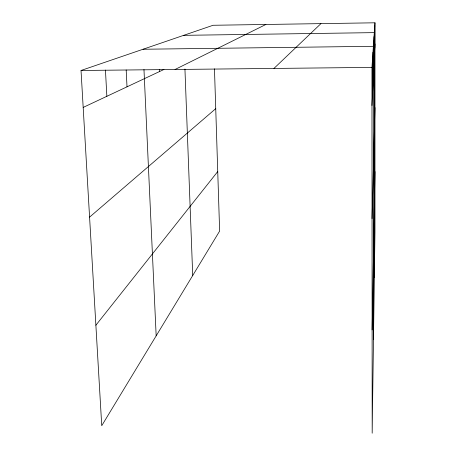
<?xml version="1.0" encoding="UTF-8"?>
<svg xmlns="http://www.w3.org/2000/svg" width="456" height="456" viewBox="0 0 456 456"><rect width="100%" height="100%" fill="white"/><g stroke="black" fill="none" stroke-linecap="round" stroke-linejoin="round"><path stroke-width="0.68" d="M372.119 329.91L374.974 171.587M372.05 218.612L374.974 107.639M371.982 105.518L374.974 43.97M374.974 22.8L374.974 232.11L372.181 433.2L371.959 67.397L374.974 22.8L213.083 25.274L81.025 70.48L101.739 425.699L219.632 231.078L214.468 68.833M95.88 325.236L217.74 171.536M273.948 68.434L320.938 23.627M89.575 217.13L215.739 108.659M175.053 69.483L265.899 24.464M83.18 107.422L163.949 69.472M183.671 35.34L374.313 32.627L374.342 277.579M143.041 49.254L373.39 46.301L373.481 339.737M81.025 70.48L371.959 67.397M105.45 70.064L106.852 96.301M126.181 69.996L127.013 86.828M143.971 69.557L156.169 335.838M159.429 69.437L159.52 71.552M184.936 69.027L192.717 275.504M373.738 41.137L373.743 69.323M372.985 52.252L372.997 84.668M372.518 59.2L372.535 94.232M374.781 25.724L374.781 48.017M374.558 28.979L374.558 52.52M374.04 36.617L374.045 63.082"/></g></svg>
